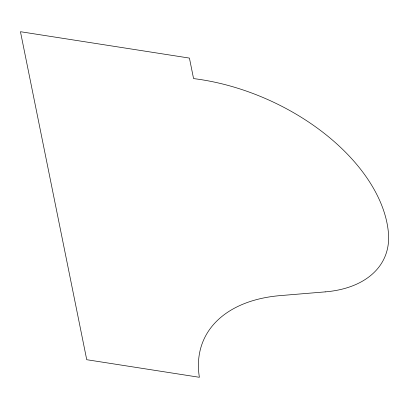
<?xml version="1.0" encoding="UTF-8"?>
<svg xmlns="http://www.w3.org/2000/svg" width="409" height="409" viewBox="0 0 409 409"><rect width="100%" height="100%" fill="white"/><g stroke="black" fill="none" stroke-linecap="round" stroke-linejoin="round"><path stroke-width="0.61" d="M325.17 291.883L280.318 295.6A155.2 95.977 24.2 0 0 199.382 377.292L86.734 359.705L20.45 31.708L189.423 58.088L193.569 78.589A173.079 107.035 24.2 0 1 388.438 233.099A120.256 74.366 24.2 0 1 325.17 291.883"/></g></svg>
